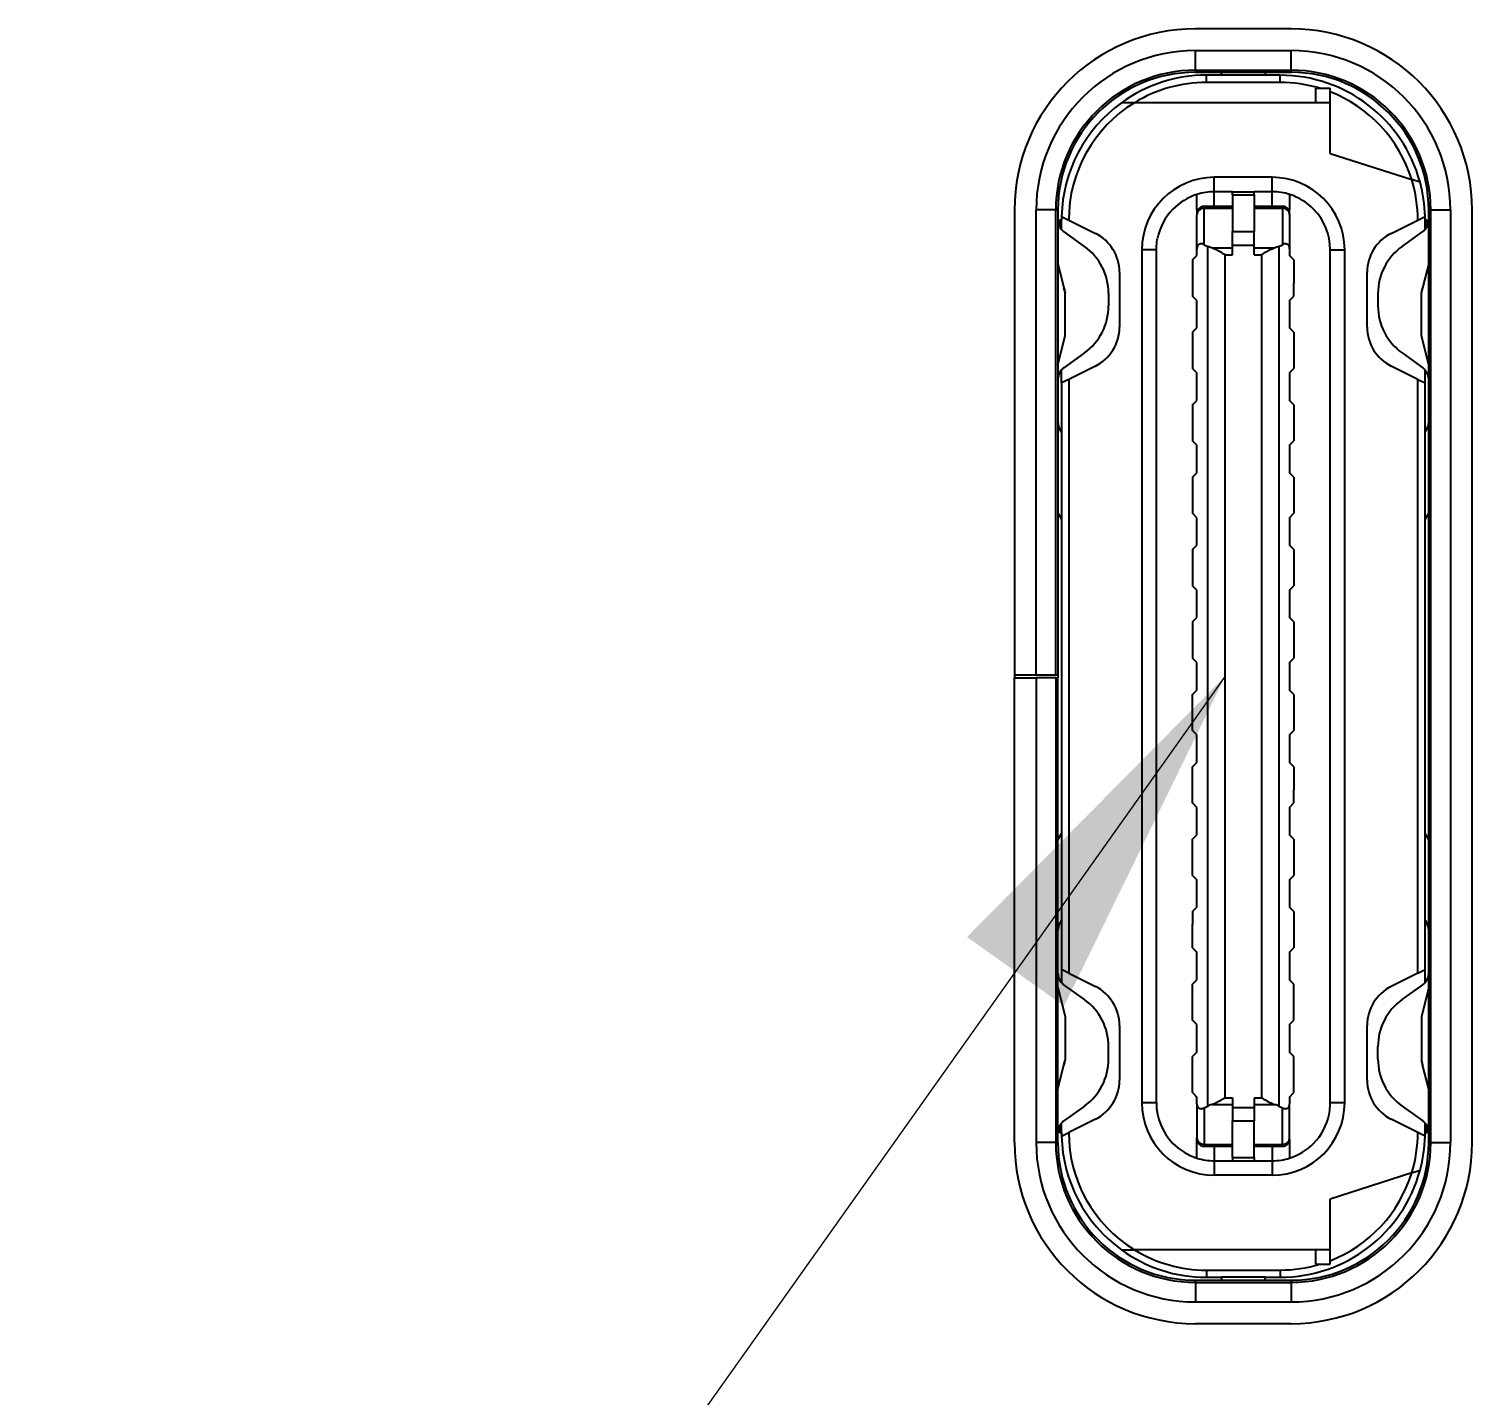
# Model space of a CAD drawing. Header units: millimetres. Extents: x 15 to 205, y 5 to 292.
# Drawn here: x 70.68 to 80.64, y 234.45 to 243.9 of the extents above; entities that cross this region are included whole.
import ezdxf

# ---------------------------------------------------------------- set-up
doc = ezdxf.new("R2010")
doc.units = ezdxf.units.MM
doc.layers.add('Annotations', color=7, linetype='Continuous')
doc.layers.add('Geometries', color=7, linetype='Continuous')
doc.dimstyles.new('ISO-25', dxfattribs={"dimtxt": 2.5, "dimasz": 2.5, "dimexe": 1.25, "dimexo": 0.625, "dimtad": 1, "dimtxsty": 'Standard', "dimcen": 2.5, "dimadec": 0, "dimazin": 0, "dimtfac": 1, "dimtmove": 0, "dimatfit": 3, "dimfxl": 1, "dimarcsym": 0})

msp = doc.modelspace()

# ---------------------------------------------------------------- linework, layer by layer
at = {"layer": 'Geometries', "linetype": 'Continuous', "lineweight": 40}
for p, q in [((79.3901, 243.8953), (78.7301, 243.8953)), ((78.7301, 243.61), (78.7301, 243.7453)), ((78.7301, 243.7453), (79.3901, 243.7453)), ((79.3901, 243.61), (79.3901, 243.7453)), ((78.7301, 243.61), (78.7301, 243.5953)), ((78.7301, 243.61), (79.3901, 243.61)), ((78.7301, 243.5953), (78.9101, 243.5953)), ((78.9101, 243.5753), (78.8051, 243.5753)), ((78.8051, 243.5253), (78.8051, 243.5753)), ((78.9101, 243.5753), (78.9101, 243.5953)), ((78.9101, 243.5953), (79.2101, 243.5953)), ((79.2101, 243.5753), (78.9101, 243.5753)), ((79.2101, 243.5953), (79.3901, 243.5953)), ((79.2101, 243.5953), (79.2101, 243.5753)), ((79.3151, 243.5753), (79.2101, 243.5753)), ((79.3151, 243.5253), (79.3151, 243.5753)), ((79.3901, 243.5953), (79.3901, 243.61)), ((79.3151, 243.5253), (78.8051, 243.5253)), ((79.5601, 243.4853), (79.5879, 243.4853)), ((79.5601, 243.3853), (79.5601, 243.4853)), ((79.5879, 243.4853), (79.6601, 243.4853)), ((79.6601, 243.4605), (79.6601, 243.4853)), ((79.6601, 243.3853), (79.6601, 243.4605)), ((78.3087, 243.3853), (78.2187, 243.3853)), ((79.5601, 243.3853), (78.3087, 243.3853)), ((79.6601, 243.3853), (79.5601, 243.3853)), ((79.6601, 243.0353), (79.6601, 243.3853)), ((79.6601, 243.0353), (80.2231, 242.8546)), ((79.2601, 242.8703), (78.8601, 242.8703)), ((78.8601, 242.7703), (78.8601, 242.8703)), ((79.2601, 242.7703), (79.2601, 242.8703)), ((80.2805, 242.8362), (80.2231, 242.8546)), ((78.7401, 242.6453), (78.7401, 242.7519)), ((78.9851, 242.7703), (78.8601, 242.7703)), ((78.8601, 242.6703), (78.8601, 242.7703)), ((78.9851, 242.7489), (78.9851, 242.7703)), ((78.9851, 242.7703), (79.1351, 242.7703)), ((78.9851, 242.7489), (78.9851, 242.6703)), ((78.9851, 242.7489), (79.1351, 242.7489)), ((79.1351, 242.7489), (79.1351, 242.7703)), ((79.2601, 242.7703), (79.1351, 242.7703)), ((79.1351, 242.7489), (79.1351, 242.6703)), ((79.2601, 242.6703), (79.2601, 242.7703)), ((79.3801, 242.7519), (79.3801, 242.6453)), ((77.4801, 242.6453), (77.4801, 239.4353)), ((77.7655, 242.6453), (77.6301, 242.6453)), ((77.6301, 239.4353), (77.6301, 242.6453)), ((77.7801, 242.6453), (77.7655, 242.6453)), ((77.7655, 239.4353), (77.7655, 242.6453)), ((77.7801, 242.6453), (77.7801, 242.5765)), ((78.7401, 242.6453), (78.7401, 242.6203)), ((78.7901, 242.6703), (78.7901, 242.6576)), ((78.7901, 242.6703), (78.8601, 242.6703)), ((78.7901, 242.4053), (78.7901, 242.6576)), ((78.7901, 242.6576), (78.9851, 242.6576)), ((78.8601, 242.6703), (78.9851, 242.6703)), ((78.9851, 242.6703), (78.9851, 242.6576)), ((78.9851, 242.6576), (78.9851, 242.4955)), ((79.1351, 242.6703), (79.2601, 242.6703)), ((79.1351, 242.6703), (79.1351, 242.6576)), ((79.1351, 242.6576), (79.1351, 242.4955)), ((79.1351, 242.6576), (79.3301, 242.6576)), ((79.2601, 242.6703), (79.3301, 242.6703)), ((79.3301, 242.6703), (79.3301, 242.6576)), ((79.3301, 242.6576), (79.3301, 242.4053)), ((79.3801, 242.6203), (79.3801, 242.6453)), ((80.3401, 242.6453), (80.3548, 242.6453)), ((80.3401, 242.5765), (80.3401, 242.6453)), ((80.3548, 236.2053), (80.3548, 242.6453)), ((80.3548, 242.6453), (80.4901, 242.6453)), ((80.4901, 242.6453), (80.4901, 236.2053)), ((80.6401, 236.2053), (80.6401, 242.6453)), ((77.7801, 242.5765), (77.7801, 242.2753)), ((77.7901, 242.5329), (77.7901, 242.5753)), ((77.8051, 242.5753), (77.7901, 242.5753)), ((77.8051, 242.5104), (77.8051, 242.5753)), ((77.8054, 242.6002), (77.8551, 242.5753)), ((77.8551, 242.5753), (78.0393, 242.4832)), ((78.7401, 242.6203), (78.7401, 242.6108)), ((78.7401, 242.3769), (78.7401, 242.6108)), ((79.3801, 242.6203), (79.3801, 242.6108)), ((79.3801, 242.6108), (79.3801, 242.3769)), ((80.081, 242.4832), (80.2651, 242.5753)), ((80.2651, 242.5753), (80.3148, 242.6002)), ((80.3301, 242.5753), (80.3151, 242.5753)), ((80.3151, 242.5104), (80.3151, 242.5753)), ((80.3301, 242.5329), (80.3301, 242.5753)), ((80.3401, 242.2753), (80.3401, 242.5765)), ((77.964, 242.3929), (77.8217, 242.4954)), ((78.9851, 242.4026), (78.9851, 242.4955)), ((78.9851, 242.4955), (79.1351, 242.4955)), ((79.1351, 242.4026), (79.1351, 242.4955)), ((80.1563, 242.3929), (80.2986, 242.4954)), ((78.4601, 242.3703), (78.3601, 242.3703)), ((78.3601, 242.3703), (78.3601, 236.4803)), ((78.4601, 236.4803), (78.4601, 242.3703)), ((78.7401, 242.3303), (78.7401, 242.3769)), ((78.7901, 242.4053), (78.8151, 242.3928)), ((78.8151, 236.4578), (78.8151, 242.3928)), ((78.842, 242.3825), (78.9851, 242.3825)), ((78.9851, 242.3825), (78.9851, 242.4026)), ((78.9851, 242.4026), (79.1351, 242.4026)), ((78.9851, 242.3357), (78.9851, 242.3825)), ((79.1351, 242.3825), (79.1351, 242.4026)), ((79.1351, 242.3825), (79.2783, 242.3825)), ((79.1351, 242.3357), (79.1351, 242.3825)), ((79.3051, 242.3928), (79.3301, 242.4053)), ((79.3051, 242.3928), (79.3051, 236.4578)), ((79.3801, 242.3769), (79.3801, 242.3303)), ((79.6601, 236.4803), (79.6601, 242.3703)), ((79.6601, 242.3703), (79.7601, 242.3703)), ((79.7601, 236.4803), (79.7601, 242.3703)), ((77.7801, 242.2753), (77.7801, 241.5753)), ((77.7801, 242.2753), (77.822, 242.1078)), ((78.7101, 242.3003), (78.7401, 242.3303)), ((78.7101, 242.3003), (78.7101, 242.0503)), ((78.9351, 236.515), (78.9351, 242.3357)), ((78.9351, 242.3357), (78.9851, 242.3357)), ((79.1351, 242.3357), (79.1851, 242.3357)), ((79.1851, 242.3357), (79.1851, 236.515)), ((79.4101, 242.3003), (79.3801, 242.3303)), ((79.4101, 242.3003), (79.4101, 242.1403)), ((80.3401, 242.2753), (80.2982, 242.1078)), ((80.3401, 241.5753), (80.3401, 242.2753)), ((78.2051, 242.2149), (78.2051, 241.8357)), ((79.9151, 241.8357), (79.9151, 242.2149)), ((77.8298, 242.0767), (77.822, 242.1078)), ((77.8298, 242.0767), (77.8301, 242.0753)), ((77.8301, 241.7753), (77.8301, 242.0753)), ((78.1301, 242.0683), (78.1301, 241.9823)), ((78.7401, 242.0203), (78.7101, 242.0503)), ((79.3801, 242.0203), (79.4101, 242.0503)), ((79.4101, 242.0503), (79.4101, 242.1403)), ((79.9901, 242.0683), (79.9901, 241.9823)), ((80.2905, 242.0767), (80.2901, 242.0753)), ((80.2901, 241.7753), (80.2901, 242.0753)), ((80.2982, 242.1078), (80.2905, 242.0767)), ((78.7401, 241.8303), (78.7401, 242.0203)), ((79.3801, 242.0203), (79.3801, 241.8303)), ((77.7801, 241.5753), (77.8301, 241.7753)), ((78.7101, 241.8003), (78.7401, 241.8303)), ((78.7101, 241.8003), (78.7101, 241.7103)), ((79.4101, 241.8003), (79.3801, 241.8303)), ((79.4101, 241.8003), (79.4101, 241.6403)), ((80.3401, 241.5753), (80.2901, 241.7753)), ((77.964, 241.6578), (77.8217, 241.5552)), ((78.7101, 241.7103), (78.7101, 241.5503)), ((80.1563, 241.6578), (80.2986, 241.5552)), ((77.7801, 241.5753), (77.7801, 241.4741)), ((78.0393, 241.5674), (77.8551, 241.4753)), ((78.7401, 241.5203), (78.7101, 241.5503)), ((79.3801, 241.5203), (79.4101, 241.5503)), ((79.4101, 241.6403), (79.4101, 241.5503)), ((80.2651, 241.4753), (80.081, 241.5674)), ((80.3401, 241.4741), (80.3401, 241.5753)), ((77.7801, 241.4741), (77.7801, 241.1803)), ((77.8051, 241.4503), (77.8051, 241.5403)), ((77.8551, 241.4753), (77.8051, 241.4503)), ((77.8051, 241.4503), (77.8051, 241.1102)), ((77.8551, 241.4753), (77.8551, 237.3753)), ((78.7401, 241.3303), (78.7401, 241.5203)), ((79.3801, 241.5203), (79.3801, 241.3303)), ((80.2651, 241.4753), (80.3151, 241.4503)), ((80.2651, 237.3753), (80.2651, 241.4753)), ((80.3151, 241.4503), (80.3151, 241.5403)), ((80.3151, 241.1102), (80.3151, 241.4503)), ((80.3401, 241.1803), (80.3401, 241.4741)), ((78.7101, 241.3003), (78.7401, 241.3303)), ((78.7101, 241.3003), (78.7101, 241.0503)), ((79.4101, 241.3003), (79.3801, 241.3303)), ((79.4101, 241.3003), (79.4101, 241.1403)), ((77.7801, 241.1803), (77.7801, 240.5535)), ((80.3401, 240.5535), (80.3401, 241.1803)), ((77.8051, 241.1102), (77.7935, 241.1303)), ((77.8051, 241.1102), (77.8051, 240.5102)), ((78.7401, 241.0203), (78.7101, 241.0503)), ((79.3801, 241.0203), (79.4101, 241.0503)), ((79.4101, 241.1403), (79.4101, 241.0503)), ((80.3151, 241.1102), (80.3267, 241.1303)), ((80.3151, 240.5102), (80.3151, 241.1102)), ((78.7401, 240.8303), (78.7401, 241.0203)), ((79.3801, 241.0203), (79.3801, 240.8303)), ((78.7101, 240.8003), (78.7401, 240.8303)), ((78.7101, 240.8003), (78.7101, 240.5503)), ((79.4101, 240.8003), (79.3801, 240.8303)), ((79.4101, 240.8003), (79.4101, 240.6403)), ((77.7801, 240.5535), (77.7801, 239.4353)), ((77.7801, 240.5535), (77.8051, 240.5102)), ((78.7401, 240.5203), (78.7101, 240.5503)), ((79.3801, 240.5203), (79.4101, 240.5503)), ((79.4101, 240.6403), (79.4101, 240.5503)), ((80.3401, 240.5535), (80.3151, 240.5102)), ((80.3401, 238.2971), (80.3401, 240.5535)), ((77.8051, 240.5102), (77.8051, 238.3404)), ((78.7401, 240.3303), (78.7401, 240.5203)), ((79.3801, 240.5203), (79.3801, 240.3303)), ((80.3151, 238.3404), (80.3151, 240.5102)), ((78.7101, 240.3003), (78.7401, 240.3303)), ((78.7101, 240.3003), (78.7101, 240.0503)), ((79.4101, 240.3003), (79.3801, 240.3303)), ((79.4101, 240.3003), (79.4101, 240.1403)), ((79.4101, 240.1403), (79.4101, 240.0503)), ((78.7401, 240.0203), (78.7101, 240.0503)), ((78.7401, 239.8303), (78.7401, 240.0203)), ((79.3801, 240.0203), (79.4101, 240.0503)), ((79.3801, 240.0203), (79.3801, 239.8303)), ((78.7101, 239.8003), (78.7401, 239.8303)), ((78.7101, 239.8003), (78.7101, 239.5503)), ((79.4101, 239.8003), (79.3801, 239.8303)), ((79.4101, 239.8003), (79.4101, 239.6403)), ((79.4101, 239.6403), (79.4101, 239.5503)), ((78.7401, 239.5203), (78.7101, 239.5503)), ((78.7401, 239.3303), (78.7401, 239.5203)), ((79.3801, 239.5203), (79.4101, 239.5503)), ((79.3801, 239.5203), (79.3801, 239.3303)), ((77.4801, 239.4353), (77.4801, 239.4153)), ((77.4801, 239.4353), (77.6301, 239.4353)), ((77.4801, 239.4153), (77.6301, 239.4153)), ((77.4801, 236.2053), (77.4801, 239.4153)), ((77.6301, 239.4353), (77.7655, 239.4353)), ((77.6301, 239.4153), (77.6301, 236.2053)), ((77.7655, 239.4153), (77.6301, 239.4153)), ((77.7655, 239.4353), (77.7801, 239.4353)), ((77.7655, 239.4153), (77.7801, 239.4153)), ((77.7655, 239.4153), (77.7655, 236.2053)), ((77.7801, 239.4353), (77.7801, 239.4153)), ((77.7801, 238.2971), (77.7801, 239.4153)), ((78.7101, 239.3003), (78.7401, 239.3303)), ((78.7101, 239.0503), (78.7101, 239.3003)), ((79.4101, 239.3003), (79.3801, 239.3303)), ((79.4101, 239.3003), (79.4101, 239.1403)), ((79.4101, 239.1403), (79.4101, 239.0503)), ((78.7401, 239.0203), (78.7101, 239.0503)), ((78.7401, 238.8303), (78.7401, 239.0203)), ((79.3801, 239.0203), (79.4101, 239.0503)), ((79.3801, 239.0203), (79.3801, 238.8303)), ((78.7101, 238.8003), (78.7401, 238.8303)), ((78.7101, 238.7103), (78.7101, 238.8003)), ((79.4101, 238.8003), (79.3801, 238.8303)), ((79.4101, 238.8003), (79.4101, 238.6403)), ((78.7101, 238.5503), (78.7101, 238.7103)), ((79.4101, 238.5503), (79.4101, 238.6403)), ((78.7401, 238.5203), (78.7101, 238.5503)), ((78.7401, 238.3303), (78.7401, 238.5203)), ((79.3801, 238.5203), (79.4101, 238.5503)), ((79.3801, 238.5203), (79.3801, 238.3303)), ((77.7801, 238.2971), (77.8051, 238.3404)), ((77.7801, 237.6703), (77.7801, 238.2971)), ((77.8051, 238.3404), (77.8051, 237.7404)), ((78.7101, 238.3003), (78.7401, 238.3303)), ((78.7101, 238.0503), (78.7101, 238.3003)), ((79.4101, 238.3003), (79.3801, 238.3303)), ((79.4101, 238.3003), (79.4101, 238.1403)), ((80.3401, 238.2971), (80.3151, 238.3404)), ((80.3151, 237.7404), (80.3151, 238.3404)), ((80.3401, 237.6703), (80.3401, 238.2971)), ((79.4101, 238.1403), (79.4101, 238.0503)), ((78.7101, 238.0503), (78.7401, 238.0203)), ((78.7401, 237.8303), (78.7401, 238.0203)), ((79.3801, 238.0203), (79.4101, 238.0503)), ((79.3801, 238.0203), (79.3801, 237.8303)), ((78.7101, 237.8003), (78.7401, 237.8303)), ((78.7101, 237.8003), (78.7101, 237.7103)), ((79.4101, 237.8003), (79.3801, 237.8303)), ((79.4101, 237.8003), (79.4101, 237.6403)), ((77.7801, 237.3765), (77.7801, 237.6703)), ((77.8051, 237.7404), (77.7935, 237.7203)), ((77.8051, 237.7404), (77.8051, 237.4003)), ((78.7101, 237.5503), (78.7101, 237.7103)), ((80.3151, 237.7404), (80.3267, 237.7203)), ((80.3151, 237.4003), (80.3151, 237.7404)), ((80.3401, 237.3765), (80.3401, 237.6703)), ((79.4101, 237.6403), (79.4101, 237.5503)), ((78.7101, 237.5503), (78.7401, 237.5203)), ((78.7401, 237.3303), (78.7401, 237.5203)), ((79.3801, 237.5203), (79.4101, 237.5503)), ((79.3801, 237.5203), (79.3801, 237.3303)), ((77.7801, 237.2753), (77.7801, 237.3765)), ((77.8051, 237.4003), (77.8051, 237.3104)), ((77.8551, 237.3753), (77.8051, 237.4003)), ((77.8551, 237.3753), (78.0393, 237.2832)), ((80.2651, 237.3753), (80.081, 237.2832)), ((80.2651, 237.3753), (80.3151, 237.4003)), ((80.3151, 237.3104), (80.3151, 237.4003)), ((80.3401, 237.2753), (80.3401, 237.3765)), ((77.7801, 236.5753), (77.7801, 237.2753)), ((77.7801, 237.2753), (77.8301, 237.0753)), ((77.964, 237.1929), (77.8217, 237.2954)), ((78.7101, 237.3003), (78.7401, 237.3303)), ((78.7101, 237.0503), (78.7101, 237.3003)), ((79.4101, 237.3003), (79.3801, 237.3303)), ((79.4101, 237.1403), (79.4101, 237.3003)), ((80.1563, 237.1929), (80.2986, 237.2954)), ((80.3401, 237.2753), (80.2901, 237.0753)), ((80.3401, 236.5753), (80.3401, 237.2753)), ((77.8301, 237.0753), (77.8301, 236.7753)), ((79.4101, 237.0503), (79.4101, 237.1403)), ((80.2901, 237.0753), (80.2901, 236.7753)), ((78.2051, 237.0149), (78.2051, 236.6357)), ((78.7401, 237.0203), (78.7101, 237.0503)), ((78.7401, 236.8303), (78.7401, 237.0203)), ((79.3801, 237.0203), (79.4101, 237.0503)), ((79.3801, 237.0203), (79.3801, 236.8303)), ((79.9151, 236.6357), (79.9151, 237.0149)), ((78.1301, 236.7823), (78.1301, 236.8683)), ((79.9901, 236.7823), (79.9901, 236.8683)), ((77.822, 236.7428), (77.8298, 236.7739)), ((77.8298, 236.7739), (77.8301, 236.7753)), ((78.7401, 236.8303), (78.7101, 236.8003)), ((78.7101, 236.5503), (78.7101, 236.8003)), ((79.4101, 236.8003), (79.3801, 236.8303)), ((79.4101, 236.5503), (79.4101, 236.8003)), ((80.2905, 236.7739), (80.2901, 236.7753)), ((80.2905, 236.7739), (80.2982, 236.7428)), ((77.7801, 236.5753), (77.822, 236.7428)), ((80.3401, 236.5753), (80.2982, 236.7428)), ((77.7801, 236.2741), (77.7801, 236.5753)), ((80.3401, 236.2741), (80.3401, 236.5753)), ((78.4601, 236.4803), (78.3601, 236.4803)), ((78.7101, 236.5503), (78.7401, 236.5203)), ((78.7401, 236.4803), (78.7401, 236.5203)), ((78.7401, 236.4737), (78.7401, 236.4803)), ((78.7401, 236.4737), (78.7401, 236.2399)), ((78.842, 236.4681), (78.9851, 236.4681)), ((78.9351, 236.515), (78.9851, 236.515)), ((78.9851, 236.515), (78.9851, 236.4681)), ((78.9851, 236.4681), (78.9851, 236.448)), ((79.1351, 236.515), (79.1351, 236.4681)), ((79.1351, 236.515), (79.1851, 236.515)), ((79.1351, 236.4681), (79.1351, 236.448)), ((79.1351, 236.4681), (79.2783, 236.4681)), ((79.3801, 236.5203), (79.4101, 236.5503)), ((79.3801, 236.5203), (79.3801, 236.4737)), ((79.3801, 236.2399), (79.3801, 236.4737)), ((79.7601, 236.4803), (79.6601, 236.4803)), ((77.964, 236.4578), (77.8217, 236.3552)), ((78.0393, 236.3674), (77.8551, 236.2753)), ((78.7901, 236.4453), (78.8151, 236.4578)), ((78.7901, 236.4453), (78.7901, 236.193)), ((78.9851, 236.448), (79.1351, 236.448)), ((78.9851, 236.448), (78.9851, 236.3552)), ((79.1351, 236.448), (79.1351, 236.3552)), ((79.3051, 236.4578), (79.3301, 236.4453)), ((79.3301, 236.193), (79.3301, 236.4453)), ((80.2651, 236.2753), (80.081, 236.3674)), ((80.1563, 236.4578), (80.2986, 236.3552)), ((77.7801, 236.2053), (77.7801, 236.2741)), ((77.7901, 236.2753), (77.7901, 236.3177)), ((77.7901, 236.2753), (77.8051, 236.2753)), ((77.8051, 236.2753), (77.8051, 236.3403)), ((77.8054, 236.2505), (77.8551, 236.2753)), ((78.9851, 236.193), (78.9851, 236.3552)), ((78.9851, 236.3552), (79.1351, 236.3552)), ((79.1351, 236.193), (79.1351, 236.3552)), ((80.3148, 236.2505), (80.2651, 236.2753)), ((80.3151, 236.2753), (80.3151, 236.3403)), ((80.3151, 236.2753), (80.3301, 236.2753)), ((80.3301, 236.2753), (80.3301, 236.3177)), ((80.3401, 236.2053), (80.3401, 236.2741)), ((77.7655, 236.2053), (77.6301, 236.2053)), ((77.7801, 236.2053), (77.7655, 236.2053)), ((78.7401, 236.2303), (78.7401, 236.2399)), ((78.7401, 236.2054), (78.7401, 236.2303)), ((78.7401, 236.0987), (78.7401, 236.2054)), ((78.7901, 236.193), (78.9851, 236.193)), ((78.7901, 236.1803), (78.7901, 236.193)), ((78.7901, 236.1803), (78.8601, 236.1803)), ((78.8601, 236.1803), (78.8601, 236.0803)), ((78.8601, 236.1803), (78.9851, 236.1803)), ((78.9851, 236.1803), (78.9851, 236.193)), ((78.9851, 236.1018), (78.9851, 236.1803)), ((79.1351, 236.1803), (79.1351, 236.193)), ((79.1351, 236.193), (79.3301, 236.193)), ((79.1351, 236.1803), (79.2601, 236.1803)), ((79.1351, 236.1018), (79.1351, 236.1803)), ((79.2601, 236.1803), (79.2601, 236.0803)), ((79.2601, 236.1803), (79.3301, 236.1803)), ((79.3301, 236.1803), (79.3301, 236.193)), ((79.3801, 236.2303), (79.3801, 236.2399)), ((79.3801, 236.2303), (79.3801, 236.2054)), ((79.3801, 236.2054), (79.3801, 236.0987)), ((80.3401, 236.2053), (80.3548, 236.2053)), ((80.3548, 236.2053), (80.4901, 236.2053)), ((78.8601, 236.0803), (78.8601, 235.9803)), ((78.8601, 236.0803), (78.9851, 236.0803)), ((78.9851, 236.1018), (79.1351, 236.1018)), ((78.9851, 236.1018), (78.9851, 236.0803)), ((78.9851, 236.0803), (79.1351, 236.0803)), ((79.1351, 236.1018), (79.1351, 236.0803)), ((79.1351, 236.0803), (79.2601, 236.0803)), ((79.2601, 236.0803), (79.2601, 235.9803)), ((79.2601, 235.9803), (78.8601, 235.9803)), ((80.2231, 235.996), (79.6601, 235.8153)), ((80.2231, 235.996), (80.2805, 236.0144)), ((79.6601, 235.4653), (79.6601, 235.8153)), ((78.2187, 235.4653), (78.3087, 235.4653)), ((79.5601, 235.4653), (78.3087, 235.4653)), ((79.5601, 235.3653), (79.5601, 235.4653)), ((79.6601, 235.4653), (79.5601, 235.4653)), ((79.6601, 235.3902), (79.6601, 235.4653)), ((79.6601, 235.3653), (79.6601, 235.3902)), ((78.8051, 235.3253), (78.8051, 235.2753)), ((78.8051, 235.3253), (79.3151, 235.3253)), ((78.8051, 235.2753), (78.9101, 235.2753)), ((78.9101, 235.2753), (78.9101, 235.2553)), ((79.2101, 235.2753), (78.9101, 235.2753)), ((79.2101, 235.2553), (79.2101, 235.2753)), ((79.2101, 235.2753), (79.3151, 235.2753)), ((79.3151, 235.3253), (79.3151, 235.2753)), ((79.5601, 235.3653), (79.5879, 235.3653)), ((79.5879, 235.3653), (79.6601, 235.3653)), ((78.7301, 235.2553), (78.9101, 235.2553)), ((78.7301, 235.2407), (78.7301, 235.2553)), ((78.7301, 235.2407), (79.3901, 235.2407)), ((78.7301, 235.2407), (78.7301, 235.1053)), ((78.9101, 235.2553), (79.2101, 235.2553)), ((79.2101, 235.2553), (79.3901, 235.2553)), ((79.3901, 235.2553), (79.3901, 235.2407)), ((79.3901, 235.2407), (79.3901, 235.1053)), ((78.7301, 235.1053), (79.3901, 235.1053)), ((79.3901, 234.9553), (78.7301, 234.9553))]:
    msp.add_line(p, q, dxfattribs=at)
at = {"layer": 'Geometries', "linetype": 'Continuous', "lineweight": 40, "flags": 128}
for points in [[(78.4606, 242.3903), (78.461, 242.3971), (78.4622, 242.4106), (78.4638, 242.4242), (78.4659, 242.4379), (78.4682, 242.4503)], [(78.4601, 242.3703), (78.4603, 242.3836), (78.4606, 242.3903)], [(78.7901, 242.4053), (78.7856, 242.4073), (78.781, 242.409), (78.7764, 242.4101), (78.7717, 242.4108), (78.7681, 242.4109), (78.7645, 242.4106), (78.7611, 242.4099), (78.7578, 242.4088), (78.7548, 242.4073), (78.7524, 242.4058), (78.7502, 242.4041), (78.7483, 242.4021), (78.7465, 242.3998), (78.745, 242.3974), (78.7436, 242.3948), (78.7425, 242.3921), (78.7416, 242.3892), (78.741, 242.3862), (78.7403, 242.3816), (78.7401, 242.3769)], [(78.842, 242.3825), (78.8346, 242.3848), (78.8277, 242.3873), (78.8211, 242.39), (78.8151, 242.3928)], [(78.9351, 242.3357), (78.933, 242.3369), (78.9263, 242.3408), (78.9177, 242.3457), (78.9091, 242.3506), (78.9005, 242.3554), (78.8919, 242.3601), (78.8835, 242.3645), (78.8751, 242.3688), (78.8683, 242.3721), (78.8615, 242.3751), (78.8549, 242.3779), (78.8483, 242.3804), (78.842, 242.3825)], [(79.2783, 242.3825), (79.2719, 242.3804), (79.2654, 242.3779), (79.2587, 242.3751), (79.252, 242.3721), (79.2451, 242.3688), (79.2368, 242.3645), (79.2283, 242.3601), (79.2198, 242.3554), (79.2112, 242.3506), (79.2026, 242.3457), (79.194, 242.3408), (79.1872, 242.3369), (79.1851, 242.3357)], [(79.3051, 242.3928), (79.2991, 242.39), (79.2926, 242.3873), (79.2856, 242.3848), (79.2783, 242.3825)], [(79.3801, 242.3769), (79.3799, 242.3816), (79.3793, 242.3862), (79.3786, 242.3892), (79.3777, 242.3921), (79.3766, 242.3948), (79.3753, 242.3974), (79.3737, 242.3998), (79.372, 242.4021), (79.37, 242.4041), (79.3678, 242.4058), (79.3655, 242.4073), (79.3624, 242.4088), (79.3592, 242.4099), (79.3558, 242.4106), (79.3522, 242.4109), (79.3485, 242.4108), (79.3439, 242.4101), (79.3392, 242.409), (79.3346, 242.4073), (79.3301, 242.4053)], [(78.7401, 236.4737), (78.7403, 236.469), (78.741, 236.4644), (78.7416, 236.4614), (78.7425, 236.4586), (78.7436, 236.4558), (78.745, 236.4532), (78.7465, 236.4508), (78.7483, 236.4486), (78.7502, 236.4466), (78.7524, 236.4448), (78.7548, 236.4433), (78.7578, 236.4418), (78.7611, 236.4407), (78.7645, 236.44), (78.7681, 236.4398), (78.7717, 236.4399), (78.7764, 236.4405), (78.781, 236.4417), (78.7856, 236.4433), (78.7901, 236.4453)], [(78.842, 236.4681), (78.8346, 236.4658), (78.8277, 236.4633), (78.8211, 236.4606), (78.8151, 236.4578)], [(78.842, 236.4681), (78.8483, 236.4702), (78.8549, 236.4727), (78.8615, 236.4755), (78.8683, 236.4786), (78.8751, 236.4819), (78.8835, 236.4861), (78.8919, 236.4906), (78.9005, 236.4952), (78.9091, 236.5), (78.9177, 236.5049), (78.9263, 236.5099), (78.933, 236.5137), (78.9351, 236.515)], [(79.1851, 236.515), (79.1872, 236.5137), (79.1965, 236.5084), (79.2058, 236.5031), (79.2151, 236.4978), (79.2243, 236.4927), (79.2335, 236.4878), (79.2425, 236.4832), (79.2492, 236.4799), (79.2558, 236.4768), (79.2623, 236.474), (79.2687, 236.4714), (79.275, 236.4692), (79.2783, 236.4681)], [(79.3051, 236.4578), (79.2991, 236.4606), (79.2926, 236.4633), (79.2856, 236.4658), (79.2783, 236.4681)], [(79.3301, 236.4453), (79.3346, 236.4433), (79.3392, 236.4417), (79.3439, 236.4405), (79.3485, 236.4399), (79.3522, 236.4398), (79.3558, 236.44), (79.3592, 236.4407), (79.3624, 236.4418), (79.3655, 236.4433), (79.3678, 236.4448), (79.37, 236.4466), (79.372, 236.4486), (79.3737, 236.4508), (79.3753, 236.4532), (79.3766, 236.4558), (79.3777, 236.4586), (79.3786, 236.4614), (79.3793, 236.4644), (79.3799, 236.469), (79.3801, 236.4737)], [(79.6596, 236.4603), (79.6599, 236.4672), (79.6601, 236.4803)], [(79.652, 236.4003), (79.6545, 236.4137), (79.6566, 236.4274), (79.6582, 236.4407), (79.6593, 236.454), (79.6596, 236.4603)]]:
    msp.add_lwpolyline(points, dxfattribs=at)
at = {"layer": 'Geometries', "linetype": 'Continuous', "lineweight": 40}
for centre, radius, start, end in [((78.7301, 242.6453), 1.25, 90, 180), ((79.3901, 242.6453), 1.25, 0, 90), ((78.7301, 242.6453), 1.1, 90, 180), ((79.3901, 242.6453), 1.1, 0, 90), ((78.7301, 242.6453), 0.9646, 90, 180), ((78.7301, 242.6453), 0.95, 90, 180), ((78.8051, 242.5753), 1, 90, 125.90407), ((79.3151, 242.5753), 1, 15.12505, 90), ((79.3901, 242.6453), 0.9646, 0, 90), ((79.3901, 242.6453), 0.95, 0, 90), ((78.8051, 242.5753), 0.95, 90, 121.50094), ((79.3151, 242.5753), 0.95, 73.31441, 90), ((79.3151, 242.5753), 0.95, 17.09955, 68.70574), ((78.8051, 242.5753), 1, 125.90407, 178.5763), ((78.8051, 242.5753), 0.95, 121.50094, 180), ((78.8601, 242.3703), 0.5, 90, 180), ((79.2601, 242.3703), 0.5, 0, 90), ((79.3151, 242.5753), 0.95, 0, 17.09955), ((78.8601, 242.3703), 0.4, 107.4576, 135.56907), ((78.8601, 242.3703), 0.4, 90, 107.4576), ((79.2601, 242.3703), 0.4, 72.5424, 90), ((79.2601, 242.3703), 0.4, 44.43093, 72.5424), ((79.3151, 242.5753), 1, 1.4237, 15.12505), ((78.8601, 242.3703), 0.4, 135.56907, 168.46312), ((78.8601, 242.3703), 0.3, 111.69738, 113.57818), ((78.7901, 242.6203), 0.05, 144.9076, 180), ((78.7901, 242.6203), 0.05, 90, 144.9076), ((79.3301, 242.6203), 0.05, 35.0924, 90), ((79.3301, 242.6203), 0.05, 0, 35.0924), ((79.2601, 242.3703), 0.3, 66.42182, 68.30262), ((79.2601, 242.3703), 0.4, 0, 44.43093), ((77.8801, 242.5765), 0.1, 180, 205.84193), ((78.8051, 242.5753), 1, 178.5763, 180), ((79.3151, 242.5753), 1, 0, 1.4237), ((80.2401, 242.5765), 0.1, 334.15807, 0), ((77.8801, 242.5765), 0.1, 205.84193, 221.40962), ((77.8801, 242.5765), 0.1, 221.40962, 234.22659), ((77.9051, 242.2149), 0.3, 0, 63.43495), ((80.2151, 242.2149), 0.3, 116.56505, 180), ((80.2401, 242.5765), 0.1, 305.77341, 318.59038), ((80.2401, 242.5765), 0.1, 318.59038, 334.15807), ((77.7301, 242.0683), 0.4, 0, 54.22659), ((80.3901, 242.0683), 0.4, 125.77341, 180), ((77.7301, 242.0683), 0.1, 4.82081, 23.25168), ((80.3901, 242.0683), 0.1, 156.74832, 175.17919), ((77.7301, 241.9823), 0.4, 305.77341, 0), ((80.3901, 241.9823), 0.4, 180, 234.22659), ((77.9051, 241.8357), 0.3, 296.56505, 0), ((80.2151, 241.8357), 0.3, 180, 243.43495), ((77.8801, 241.4741), 0.1, 125.77341, 138.59038), ((80.2401, 241.4741), 0.1, 41.40962, 54.22659), ((77.8801, 241.4741), 0.1, 138.59038, 180), ((80.2401, 241.4741), 0.1, 0, 41.40962), ((77.8801, 241.1803), 0.1, 180, 210), ((80.2401, 241.1803), 0.1, 330, 0), ((77.8801, 237.6703), 0.1, 150, 180), ((80.2401, 237.6703), 0.1, 0, 30), ((77.8801, 237.3765), 0.1, 180, 221.40962), ((80.2401, 237.3765), 0.1, 318.59038, 0), ((77.8801, 237.3765), 0.1, 221.40962, 234.22659), ((77.9051, 237.0149), 0.3, 0, 63.43495), ((80.2151, 237.0149), 0.3, 116.56505, 180), ((80.2401, 237.3765), 0.1, 305.77341, 318.59038), ((77.7301, 236.8683), 0.4, 0, 54.22659), ((80.3901, 236.8683), 0.4, 125.77341, 180), ((77.7301, 236.7823), 0.1, 336.74832, 355.17919), ((77.7301, 236.7823), 0.4, 305.77341, 0), ((80.3901, 236.7823), 0.4, 180, 234.22659), ((80.3901, 236.7823), 0.1, 184.82081, 203.25168), ((77.9051, 236.6357), 0.3, 296.56505, 0), ((80.2151, 236.6357), 0.3, 180, 243.43495), ((78.8601, 236.4803), 0.5, 180, 270), ((78.8601, 236.4803), 0.4, 180, 224.42853), ((79.2601, 236.4803), 0.5, 270, 0), ((79.2601, 236.4803), 0.4, 315.57147, 348.4631), ((77.8801, 236.2741), 0.1, 154.15807, 180), ((77.8801, 236.2741), 0.1, 138.59038, 154.15807), ((77.8801, 236.2741), 0.1, 125.77341, 138.59038), ((78.8051, 236.2753), 1, 180, 181.4237), ((78.8051, 236.2753), 0.95, 180, 238.49906), ((79.3151, 236.2753), 0.95, 342.90045, 0), ((80.2401, 236.2741), 0.1, 41.40962, 54.22659), ((79.3151, 236.2753), 1, 358.5763, 0), ((80.2401, 236.2741), 0.1, 25.84193, 41.40962), ((80.2401, 236.2741), 0.1, 0, 25.84193), ((78.7301, 236.2053), 1.25, 180, 270), ((78.7301, 236.2053), 1.1, 180, 270), ((78.7301, 236.2053), 0.9646, 180, 270), ((78.7301, 236.2053), 0.95, 180, 270), ((78.8051, 236.2753), 1, 181.4237, 234.09593), ((78.8601, 236.4803), 0.4, 224.42853, 252.5424), ((78.7901, 236.2303), 0.05, 180, 215.0924), ((78.8601, 236.4803), 0.3, 246.42182, 248.30262), ((78.7901, 236.2303), 0.05, 215.0924, 270), ((79.3301, 236.2303), 0.05, 270, 324.9076), ((79.3301, 236.2303), 0.05, 324.9076, 0), ((79.2601, 236.4803), 0.3, 291.69738, 293.57818), ((79.2601, 236.4803), 0.4, 287.4576, 315.57147), ((79.3901, 236.2053), 0.95, 270, 0), ((79.3901, 236.2053), 1.25, 270, 0), ((79.3901, 236.2053), 1.1, 270, 0), ((79.3901, 236.2053), 0.9646, 270, 0), ((79.3151, 236.2753), 1, 344.87495, 358.5763), ((78.8601, 236.4803), 0.4, 252.5424, 270), ((79.2601, 236.4803), 0.4, 270, 287.4576), ((79.3151, 236.2753), 1, 270, 344.87495), ((79.3151, 236.2753), 0.95, 291.29426, 342.90045), ((78.8051, 236.2753), 1, 234.09593, 270), ((78.8051, 236.2753), 0.95, 238.49906, 270), ((79.3151, 236.2753), 0.95, 270, 286.68559)]:
    msp.add_arc(centre, radius, start, end, dxfattribs=at)
for centre, major_axis, start_param, end_param in [((78.7901, 242.6108), (-0.05, 0), 4.712389, 6.283185), ((79.3301, 242.6108), (0.05, 0), 0, 1.570796), ((78.7901, 236.2399), (-0.05, 0), 0, 1.570796), ((79.3301, 236.2399), (0.05, 0), 4.712389, 6.283185)]:
    msp.add_ellipse(centre, major_axis=major_axis, ratio=0.936329, start_param=start_param, end_param=end_param, dxfattribs=at)

# ---------------------------------------------------------------- leaders
at = {"layer": 'Annotations', "linetype": 'Continuous', "lineweight": 15}
msp.add_leader([(78.9351, 239.4253), (67.1198, 222.7857)], dimstyle='ISO-25', dxfattribs=at)

doc.saveas('drawing.dxf')
